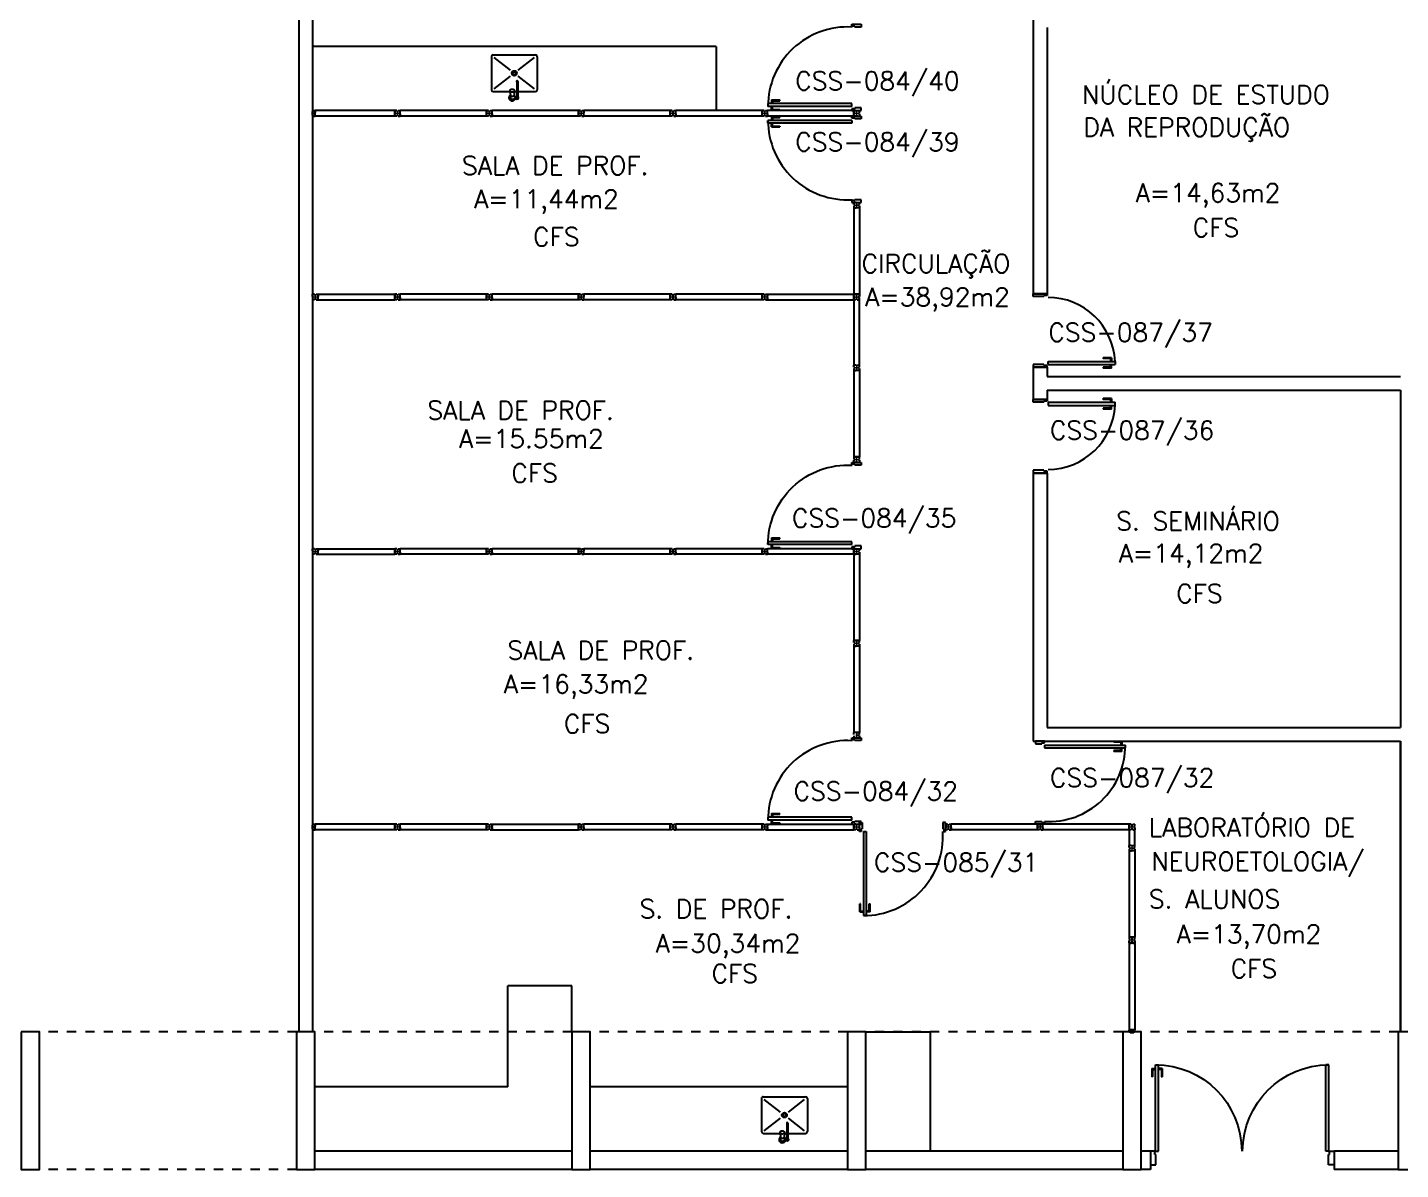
# Model space of a CAD drawing. Extents: x -248 to -11, y 347 to 447.
# Drawn here: x -159.2 to -144.24, y 389.07 to 401.5 of the extents above; entities that cross this region are included whole.
import ezdxf
from ezdxf.enums import TextEntityAlignment as Align

# ---------------------------------------------------------------- set-up
doc = ezdxf.new("R2010")
doc.units = 0
doc.header["$LTSCALE"] = 0.02
doc.header["$MEASUREMENT"] = 0
doc.linetypes.add('HIDDEN2', pattern=[0.1875, 0.125, -0.0625])
doc.layers.get('0').update_dxf_attribs({"linetype": 'CONTINUOUS'})
for name, color, linetype in [('ALV', 2, 'CONTINUOUS'), ('AREA', 2, 'CONTINUOUS'), ('BANC', 2, 'CONTINUOUS'), ('DIV', 2, 'CONTINUOUS'), ('EQUIP', 1, 'CONTINUOUS'), ('ESQ', 1, 'CONTINUOUS'), ('ESTR', 3, 'CONTINUOUS'), ('PROJ', 1, 'HIDDEN2'), ('TEXT_CENTRO_CUSTO', 1, 'CONTINUOUS'), ('TEXTO', 2, 'CONTINUOUS'), ('TEXTO-ENDEREÇO', 2, 'CONTINUOUS')]:
    doc.layers.add(name, color=color, linetype=linetype)
doc.styles.add('UNB-100', font='simplex.shx', dxfattribs={"height": 0.2})
doc.styles.add('UNB-100-1', font='simplex.shx', dxfattribs={"height": 0.2})

# ---------------------------------------------------------------- blocks, each defined once
blk = doc.blocks.new('PILAR-SSS')
blk.add_lwpolyline([(0.003, -42.962), (0.003, -44.462), (0.203, -44.462), (0.203, -42.962)], close=True)
blk = doc.blocks.new('DIVMT-SSS')
for p, q in [((-0.03, 0.008), (-0.03, 0.03)), ((-0.006, 0.03), (-0.03, 0.03)), ((-0.03, 0.008), (-0.02, 0.008)), ((-0.02, -0.008), (-0.02, 0.008)), ((-0.006, 0.02), (-0.006, 0.03)), ((0.006, 0.02), (-0.006, 0.02)), ((-0.005, 0), (0.005, 0)), ((0.005, 0), (-0.005, 0)), ((0, 0.005), (0, -0.005)), ((0, -0.005), (0, 0.005)), ((0.006, 0.03), (0.03, 0.03)), ((0.006, 0.02), (0.006, 0.03)), ((0.03, 0.008), (0.02, 0.008)), ((0.02, -0.008), (0.02, 0.008)), ((0.03, 0.008), (0.03, 0.03)), ((-0.03, -0.008), (-0.03, -0.03)), ((-0.03, -0.008), (-0.02, -0.008)), ((-0.03, -0.03), (-0.03, -0.97)), ((-0.03, -0.03), (-0.009, -0.03)), ((0.03, -0.03), (-0.03, -0.03)), ((-0.03, -0.03), (-0.006, -0.03)), ((-0.009, -0.03), (-0.027, -0.03)), ((-0.006, -0.02), (-0.006, -0.03)), ((-0.006, -0.02), (0.006, -0.02)), ((-0.006, -0.02), (-0.006, -0.03)), ((0.006, -0.02), (-0.006, -0.02)), ((0.005, -0.03), (-0.005, -0.03)), ((0.006, -0.02), (0.006, -0.03)), ((0.006, -0.02), (0.006, -0.03)), ((0.03, -0.03), (0.006, -0.03)), ((0.03, -0.008), (0.02, -0.008)), ((0.03, -0.008), (0.03, -0.03)), ((0.03, -0.03), (0.03, -0.97)), ((0.03, -0.97), (-0.03, -0.97)), ((-0.006, -0.98), (-0.006, -0.97)), ((-0.006, -0.98), (0.006, -0.98)), ((0.006, -1.001), (-0.006, -1.001)), ((0.005, -0.97), (-0.005, -0.97)), ((0, -0.994), (0, -1.007)), ((0, -1.02), (0, -1.021)), ((0.006, -0.98), (0.006, -0.97))]:
    blk.add_line(p, q)
blk = doc.blocks.new('PDV2E-SSS')
at = {"layer": 'DIV'}
for p, q in [((0.034, 0.925), (0.034, 0.835)), ((0.034, 0.925), (0.074, 0.925)), ((0.044, 0.915), (0.044, 0.835)), ((0.044, 0.915), (0.074, 0.915)), ((0.076, 0.05), (0.076, 0.965)), ((0.106, 0.965), (0.076, 0.965)), ((0.106, 0.05), (0.106, 0.965)), ((0.148, 0.925), (0.108, 0.925)), ((0.138, 0.915), (0.108, 0.915)), ((0.138, 0.915), (0.138, 0.835)), ((0.148, 0.925), (0.148, 0.835)), ((0.044, 0.835), (0.034, 0.835)), ((0.138, 0.835), (0.148, 0.835)), ((0.031, 0.05), (0.031, -0.05)), ((0.051, 0.05), (0.031, 0.05)), ((0.051, 0.02), (0.051, 0.05)), ((0.051, 0.02), (0.061, 0.02)), ((0.061, -0.05), (0.061, 0.02)), ((0.076, 0.05), (0.106, 0.05)), ((0.95, 0.02), (0.94, 0.02)), ((0.94, -0.05), (0.94, 0.02)), ((0.95, 0.02), (0.95, 0.05)), ((0.95, 0.05), (0.97, 0.05)), ((0.97, 0.05), (0.97, 0.035)), ((0.97, 0.035), (0.97, -0.035)), ((0.031, -0.05), (0.061, -0.05)), ((0.97, -0.05), (0.94, -0.05)), ((0.97, -0.035), (0.97, -0.05))]:
    blk.add_line(p, q, dxfattribs=at)
at = {"layer": 'DIV', "color": 1}
blk.add_arc((0.076, 0.1), 0.865, 356.6786, 90, dxfattribs=at)
blk = doc.blocks.new('DIV-SSS')
for p, q in [((-0.005, 0), (0.005, 0)), ((0, 0.005), (0, -0.005)), ((-0.03, -0.03), (-0.03, -0.97)), ((0.03, -0.03), (-0.03, -0.03)), ((-0.03, -0.03), (-0.009, -0.03)), ((-0.009, -0.03), (-0.027, -0.03)), ((-0.006, -0.02), (0.006, -0.02)), ((-0.006, -0.02), (-0.006, -0.03)), ((-0.005, -0.022), (0.005, -0.022)), ((-0.005, -0.022), (-0.005, -0.029)), ((0.005, -0.029), (-0.005, -0.029)), ((0.005, -0.03), (-0.005, -0.03)), ((0.005, -0.022), (0.005, -0.029)), ((0.006, -0.02), (0.006, -0.03)), ((0.03, -0.03), (0.03, -0.97)), ((0.03, -0.97), (-0.03, -0.97)), ((0.007, -0.999), (-0.007, -0.999)), ((-0.006, -0.98), (-0.006, -0.97)), ((-0.006, -0.98), (0.006, -0.98)), ((0.005, -0.97), (-0.005, -0.97)), ((0, -0.991), (0, -1.006)), ((0.006, -0.98), (0.006, -0.97))]:
    blk.add_line(p, q)
blk = doc.blocks.new('MTINI-SSS')
for p, q in [((-0.03, 0.008), (-0.03, 0.028)), ((-0.03, 0.028), (-0.008, 0.028)), ((-0.03, 0.008), (-0.02, 0.008)), ((-0.02, 0), (-0.02, 0.008)), ((-0.001, 0), (-0.02, 0)), ((-0.008, 0.019), (-0.008, 0.028)), ((0.008, 0.019), (-0.008, 0.019)), ((0.005, 0), (-0.005, 0)), ((0.02, 0), (-0.001, 0)), ((0, -0.005), (0, 0.005)), ((0.008, 0.019), (0.008, 0.028)), ((0.03, 0.028), (0.008, 0.028)), ((0.03, 0.008), (0.02, 0.008)), ((0.02, 0), (0.02, 0.008)), ((0.03, 0.008), (0.03, 0.028))]:
    blk.add_line(p, q)
blk = doc.blocks.new('MTT-SSS')
for p, q in [((-0.008, 0.03), (-0.03, 0.03)), ((-0.03, 0.03), (-0.03, 0.006)), ((-0.0185, 0.006), (-0.03, 0.006)), ((-0.0185, -0.006), (-0.0185, 0.006)), ((-0.008, 0.03), (-0.008, 0.02)), ((-0.008, 0.02), (0.008, 0.02)), ((-0.0051, 0), (0.0051, 0)), ((0, -0.0051), (0, 0.0051)), ((0.008, 0.03), (0.03, 0.03)), ((0.008, 0.03), (0.008, 0.02)), ((0.0205, -0.006), (0.0205, 0.006)), ((0.0205, 0.006), (0.03, 0.006)), ((0.03, 0.006), (0.03, 0.03)), ((-0.03, -0.03), (-0.03, -0.006)), ((-0.0185, -0.006), (-0.03, -0.006)), ((-0.008, -0.03), (-0.03, -0.03)), ((-0.008, -0.02), (0.008, -0.02)), ((-0.008, -0.03), (-0.008, -0.02)), ((0.008, -0.03), (0.008, -0.02)), ((0.008, -0.03), (0.03, -0.03)), ((0.0205, -0.006), (0.03, -0.006)), ((0.03, -0.006), (0.03, -0.03))]:
    blk.add_line(p, q)
blk = doc.blocks.new('PTDP-SSS')
for p, q in [((0.055, 1.015), (0.09, 1.015)), ((0.055, 0.075), (0.055, 1.015)), ((0.09, 0.075), (0.09, 1.015)), ((1.91, 0.075), (1.91, 1.015)), ((1.945, 1.015), (1.91, 1.015)), ((1.945, 0.075), (1.945, 1.015)), ((0.05, 0.075), (0, 0.075)), ((0, 0.075), (0, -0.075)), ((0.05, 0.04), (0.05, 0.075)), ((0.06, 0.04), (0.05, 0.04)), ((0.055, 0.075), (0.09, 0.075)), ((0.06, -0.075), (0.06, 0.04)), ((1.945, 0.075), (1.91, 0.075)), ((1.94, -0.075), (1.94, 0.04)), ((1.94, 0.04), (1.95, 0.04)), ((1.95, 0.04), (1.95, 0.075)), ((1.95, 0.075), (2, 0.075)), ((2, 0.075), (2, -0.075)), ((0, -0.075), (0.06, -0.075)), ((2, -0.075), (1.94, -0.075))]:
    blk.add_line(p, q)
for centre, start, end in [((0.055, 0.075), 0, 90), ((1.945, 0.075), 90, 180)]:
    blk.add_arc(centre, 0.94, start, end)
blk = doc.blocks.new('INOXA1-P-SSS')
for p, q in [((0.12, 0.23), (0.12, 0.047)), ((0.22, 0.25), (0.14, 0.25)), ((0.15, 0.22), (0.287, 0.043)), ((0.5, 0.25), (0.22, 0.25)), ((0.353, 0.043), (0.49, 0.22)), ((0.52, 0.23), (0.52, -0.23)), ((0.043, 0.008), (0.043, -0.022)), ((0.062, 0.04), (0.071, 0.04)), ((0.131, 0.048), (0.076, 0.043)), ((0.131, -0.002), (0.076, 0.003)), ((0.22, -0.027), (0.054, -0.027)), ((0.22, -0.037), (0.054, -0.037)), ((0.063, -0.003), (0.063, -0.021)), ((0.12, -0.001), (0.12, -0.027)), ((0.12, -0.037), (0.12, -0.23)), ((0.15, -0.22), (0.287, -0.043)), ((0.231, -0.027), (0.22, -0.027)), ((0.231, -0.037), (0.22, -0.037)), ((0.353, -0.043), (0.49, -0.22)), ((0.22, -0.25), (0.14, -0.25)), ((0.5, -0.25), (0.22, -0.25))]:
    blk.add_line(p, q)
blk.add_lwpolyline([(0.076, 0.003), (0.072, 0.004), (0.069, 0.009), (0.067, 0.015), (0.066, 0.023), (0.067, 0.031), (0.069, 0.037), (0.072, 0.042), (0.076, 0.043)])
blk.add_lwpolyline([(0.131, 0.048), (0.137, 0.046), (0.143, 0.041), (0.147, 0.033), (0.148, 0.023), (0.147, 0.013), (0.143, 0.006), (0.137, 0), (0.131, -0.002), (0.125, 0), (0.119, 0.006), (0.115, 0.013), (0.114, 0.023), (0.115, 0.033), (0.119, 0.041), (0.125, 0.046)], close=True)
for radius in [0.0266, 0.0163]:
    blk.add_circle((0.32, 0), radius)
for centre, radius, start, end in [((0.14, 0.23), 0.02, 90, 180), ((0.5, 0.23), 0.02, 360, 90), ((0.054, 0.023), 0.0349, 36.1705, 252.2568), ((0.054, 0.023), 0.0189, 62.7367, 235.7375), ((0.073, -0.003), 0.01, 102.8285, 180), ((0.054, 0.023), 0.0349, 285.5373, 323.9987), ((0.054, -0.032), 0.0145, 20.161, 339.839), ((0.054, -0.032), 0.005, 90.0037, 269.9963), ((0.231, -0.032), 0.00738, 222.6559, 137.3441), ((0.231, -0.032), 0.005, 269.9935, 90.0065), ((0.14, -0.23), 0.02, 180, 270), ((0.5, -0.23), 0.02, 270, 360)]:
    blk.add_arc(centre, radius, start, end)
blk = doc.blocks.new('DIVINI-SSS')
for p, q in [((-0.02, 0), (-0.02, -0.008)), ((-0.02, 0), (0.001, 0)), ((-0.005, 0), (0.005, 0)), ((0, 0.005), (0, -0.005)), ((0.001, 0), (0.02, 0)), ((-0.03, -0.008), (-0.02, -0.008)), ((-0.03, -0.008), (-0.03, -0.028)), ((-0.03, -0.028), (-0.008, -0.028)), ((-0.03, -0.03), (0.03, -0.03)), ((-0.03, -0.975), (-0.03, -0.03)), ((-0.009, -0.03), (-0.027, -0.03)), ((-0.008, -0.019), (0.008, -0.019)), ((-0.008, -0.019), (-0.008, -0.028)), ((-0.006, -0.021), (-0.006, -0.03)), ((0.006, -0.021), (-0.006, -0.021)), ((-0.006, -0.023), (-0.006, -0.027)), ((-0.004, -0.021), (0.004, -0.021)), ((0.006, -0.021), (0.006, -0.03)), ((0.006, -0.023), (0.006, -0.027)), ((0.008, -0.019), (0.008, -0.028)), ((0.03, -0.028), (0.008, -0.028)), ((0.009, -0.03), (0.027, -0.03)), ((0.02, 0), (0.02, -0.008)), ((0.03, -0.008), (0.02, -0.008)), ((0.03, -0.008), (0.03, -0.028)), ((0.03, -0.975), (0.03, -0.03)), ((-0.03, -0.975), (0.03, -0.975)), ((-0.009, -0.975), (-0.027, -0.975)), ((-0.006, -0.985), (-0.006, -0.975)), ((0.006, -0.985), (-0.006, -0.985)), ((0.006, -1.01), (-0.006, -1.01)), ((0, -0.985), (0, -0.988)), ((0, -1.003), (0, -1.018)), ((0.006, -0.985), (0.006, -0.975)), ((0.03, -0.975), (0.009, -0.975)), ((0.009, -0.975), (0.027, -0.975))]:
    blk.add_line(p, q)
blk = doc.blocks.new('PDV2D-SSS')
for p, q in [((-0.148, 0.925), (-0.108, 0.925)), ((-0.148, 0.925), (-0.148, 0.835)), ((-0.138, 0.915), (-0.108, 0.915)), ((-0.138, 0.915), (-0.138, 0.835)), ((-0.106, 0.965), (-0.076, 0.965)), ((-0.106, 0.05), (-0.106, 0.965)), ((-0.076, 0.05), (-0.076, 0.965)), ((-0.034, 0.925), (-0.074, 0.925)), ((-0.044, 0.915), (-0.074, 0.915)), ((-0.044, 0.915), (-0.044, 0.835)), ((-0.034, 0.925), (-0.034, 0.835)), ((-0.138, 0.835), (-0.148, 0.835)), ((-0.044, 0.835), (-0.034, 0.835)), ((-0.95, 0.05), (-0.97, 0.05)), ((-0.97, 0.05), (-0.97, 0.035)), ((-0.97, 0.035), (-0.97, -0.035)), ((-0.95, 0.02), (-0.95, 0.05)), ((-0.95, 0.02), (-0.94, 0.02)), ((-0.94, -0.05), (-0.94, 0.02)), ((-0.076, 0.05), (-0.106, 0.05)), ((-0.051, 0.02), (-0.061, 0.02)), ((-0.061, -0.05), (-0.061, 0.02)), ((-0.051, 0.05), (-0.031, 0.05)), ((-0.051, 0.02), (-0.051, 0.05)), ((-0.031, 0.05), (-0.031, -0.05)), ((-0.97, -0.035), (-0.97, -0.05)), ((-0.97, -0.05), (-0.94, -0.05)), ((-0.031, -0.05), (-0.061, -0.05))]:
    blk.add_line(p, q)
at = {"color": 1}
blk.add_arc((-0.076, 0.1), 0.865, 90, 183.3214, dxfattribs=at)
blk = doc.blocks.new('PE80-SSS')
for p, q in [((0.075, 0), (-0.075, 0)), ((-0.075, -0.03), (-0.075, 0)), ((0.075, 0), (0.075, -0.02)), ((0.777, 0.01), (0.687, 0.01)), ((0.687, 0), (0.687, 0.01)), ((0.777, 0.01), (0.777, -0.03)), ((0.04, -0.03), (-0.075, -0.03)), ((0.075, -0.02), (0.04, -0.02)), ((0.04, -0.03), (0.04, -0.02)), ((0.085, -0.03), (0.817, -0.03)), ((0.085, -0.03), (0.085, -0.065)), ((0.085, -0.065), (0.817, -0.065)), ((0.767, 0), (0.687, 0)), ((0.767, -0.095), (0.687, -0.095)), ((0.687, -0.095), (0.687, -0.105)), ((0.777, -0.105), (0.687, -0.105)), ((0.767, 0), (0.767, -0.03)), ((0.767, -0.095), (0.767, -0.065)), ((0.777, -0.105), (0.777, -0.065)), ((0.817, -0.065), (0.817, -0.03)), ((0.04, -0.771), (-0.075, -0.771)), ((-0.075, -0.771), (-0.075, -0.801)), ((0.075, -0.801), (-0.075, -0.801)), ((0.075, -0.802), (-0.075, -0.802)), ((0.04, -0.771), (0.04, -0.781)), ((0.075, -0.781), (0.04, -0.781)), ((0.075, -0.801), (0.075, -0.781))]:
    blk.add_line(p, q)
blk.add_arc((0.085, -0.03), 0.731, 270, 357.3429)
blk = doc.blocks.new('PD80-SSS')
at = {"color": 1}
for p, q in [((-0.777, 0.01), (-0.777, -0.03)), ((-0.777, 0.01), (-0.687, 0.01)), ((-0.687, 0), (-0.687, 0.01)), ((-0.777, -0.105), (-0.777, -0.065)), ((-0.777, -0.105), (-0.687, -0.105)), ((-0.767, 0), (-0.767, -0.03)), ((-0.767, 0), (-0.687, 0)), ((-0.767, -0.095), (-0.767, -0.065)), ((-0.767, -0.095), (-0.687, -0.095)), ((-0.687, -0.095), (-0.687, -0.105))]:
    blk.add_line(p, q, dxfattribs=at)
at = {"color": 2}
for p, q in [((-0.075, 0), (0.075, 0)), ((0.075, -0.03), (0.075, 0)), ((-0.817, -0.065), (-0.817, -0.03)), ((-0.085, -0.03), (-0.817, -0.03)), ((-0.085, -0.065), (-0.817, -0.065)), ((-0.085, -0.03), (-0.085, -0.065)), ((-0.075, 0), (-0.075, -0.02)), ((-0.075, -0.02), (-0.04, -0.02)), ((-0.04, -0.03), (-0.04, -0.02)), ((-0.04, -0.03), (0.075, -0.03)), ((-0.075, -0.781), (-0.04, -0.781)), ((-0.075, -0.801), (-0.075, -0.781)), ((-0.075, -0.801), (0.075, -0.801)), ((-0.075, -0.802), (0.075, -0.802)), ((-0.04, -0.771), (0.075, -0.771)), ((-0.04, -0.771), (-0.04, -0.781)), ((0.075, -0.771), (0.075, -0.801))]:
    blk.add_line(p, q, dxfattribs=at)
at = {"color": 1}
blk.add_arc((-0.085, -0.03), 0.731, 182.6571, 270, dxfattribs=at)
blk = doc.blocks.new('MTT')
for p, q in [((-0.008, 0.03), (-0.03, 0.03)), ((-0.03, 0.03), (-0.03, 0.006)), ((-0.0185, 0.006), (-0.03, 0.006)), ((-0.0185, -0.006), (-0.0185, 0.006)), ((-0.008, 0.03), (-0.008, 0.02)), ((-0.008, 0.02), (0.008, 0.02)), ((-0.0051, 0), (0.0051, 0)), ((0, -0.0051), (0, 0.0051)), ((0.008, 0.03), (0.03, 0.03)), ((0.008, 0.03), (0.008, 0.02)), ((0.0205, -0.006), (0.0205, 0.006)), ((0.0205, 0.006), (0.03, 0.006)), ((0.03, 0.006), (0.03, 0.03)), ((-0.03, -0.03), (-0.03, -0.006)), ((-0.0185, -0.006), (-0.03, -0.006)), ((-0.008, -0.03), (-0.03, -0.03)), ((-0.008, -0.02), (0.008, -0.02)), ((-0.008, -0.03), (-0.008, -0.02)), ((0.008, -0.03), (0.008, -0.02)), ((0.008, -0.03), (0.03, -0.03)), ((0.0205, -0.006), (0.03, -0.006)), ((0.03, -0.006), (0.03, -0.03))]:
    blk.add_line(p, q)

msp = doc.modelspace()

# ---------------------------------------------------------------- linework, layer by layer
at = {"layer": 'ALV'}
for p, q in [((-148.241, 401.652), (-148.241, 398.604)), ((-148.091, 401.502), (-148.091, 398.604)), ((-148.241, 398.604), (-148.091, 398.604)), ((-148.241, 397.802), (-148.241, 397.452)), ((-148.241, 397.802), (-148.091, 397.802)), ((-148.091, 397.802), (-148.091, 397.702)), ((-148.091, 397.702), (-144.241, 397.702)), ((-148.091, 397.552), (-144.241, 397.552)), ((-148.091, 397.552), (-148.091, 397.452)), ((-144.241, 397.552), (-144.241, 393.882)), ((-148.241, 397.452), (-148.091, 397.452)), ((-148.241, 396.651), (-148.241, 393.732)), ((-148.241, 396.651), (-148.091, 396.651)), ((-148.091, 396.651), (-148.091, 393.882)), ((-148.091, 393.882), (-144.241, 393.882)), ((-148.241, 393.732), (-144.241, 393.732)), ((-144.241, 390.567), (-144.241, 393.732)), ((-144.241, 393.732), (-144.241, 390.567)), ((-153.266, 389.267), (-156.066, 389.267)), ((-150.266, 389.267), (-153.066, 389.267)), ((-147.266, 389.267), (-150.066, 389.267)), ((-146.966, 389.267), (-147.066, 389.267)), ((-146.966, 389.267), (-146.966, 389.067)), ((-144.966, 389.267), (-144.966, 389.067)), ((-144.266, 389.267), (-144.966, 389.267)), ((-153.266, 389.067), (-156.066, 389.067)), ((-150.266, 389.067), (-153.066, 389.067)), ((-147.266, 389.067), (-150.066, 389.067)), ((-146.966, 389.067), (-147.066, 389.067)), ((-144.266, 389.067), (-144.966, 389.067))]:
    msp.add_line(p, q, dxfattribs=at)
at = {"layer": 'BANC'}
for p, q in [((-151.696, 401.297), (-156.091, 401.297)), ((-151.696, 401.297), (-151.696, 400.597)), ((-153.266, 391.067), (-153.966, 391.067)), ((-153.966, 389.967), (-153.966, 391.067)), ((-153.266, 390.567), (-153.266, 391.067)), ((-150.066, 390.567), (-149.366, 390.567)), ((-149.366, 390.567), (-149.366, 389.267)), ((-153.966, 389.967), (-156.066, 389.967)), ((-150.266, 389.967), (-153.066, 389.967))]:
    msp.add_line(p, q, dxfattribs=at)
at = {"layer": 'DIV'}
for p, q in [((-156.083, 400.567), (-156.098, 400.567)), ((-156.091, 400.56), (-156.091, 400.574)), ((-156.071, 400.573), (-156.062, 400.573)), ((-156.071, 400.573), (-156.071, 400.561)), ((-156.071, 400.561), (-156.062, 400.561)), ((-155.196, 400.597), (-156.062, 400.597)), ((-156.062, 400.537), (-156.062, 400.597)), ((-156.062, 400.562), (-156.062, 400.572)), ((-155.196, 400.537), (-156.062, 400.537)), ((-155.196, 400.597), (-155.196, 400.576)), ((-155.196, 400.537), (-155.196, 400.597)), ((-155.196, 400.576), (-155.196, 400.594)), ((-155.187, 400.573), (-155.196, 400.573)), ((-155.196, 400.562), (-155.196, 400.572)), ((-155.187, 400.561), (-155.196, 400.561)), ((-155.195, 400.562), (-155.195, 400.572)), ((-155.188, 400.572), (-155.195, 400.572)), ((-155.188, 400.562), (-155.195, 400.562)), ((-155.188, 400.572), (-155.188, 400.562)), ((-155.187, 400.573), (-155.187, 400.561)), ((-155.161, 400.567), (-155.172, 400.567)), ((-155.166, 400.573), (-155.166, 400.562)), ((-156.066, 398.567), (-156.056, 398.567)), ((-156.061, 398.572), (-156.061, 398.562)), ((-156.041, 398.573), (-156.041, 398.561)), ((-156.041, 398.573), (-156.031, 398.573)), ((-156.041, 398.561), (-156.031, 398.561)), ((-156.04, 398.572), (-156.04, 398.562)), ((-156.04, 398.572), (-156.032, 398.572)), ((-156.04, 398.562), (-156.032, 398.562)), ((-156.032, 398.562), (-156.032, 398.572)), ((-156.031, 398.597), (-155.195, 398.597)), ((-156.031, 398.537), (-156.031, 398.597)), ((-156.031, 398.597), (-156.031, 398.576)), ((-156.031, 398.576), (-156.031, 398.594)), ((-156.031, 398.562), (-156.031, 398.572)), ((-155.195, 398.537), (-155.195, 398.597)), ((-155.186, 398.573), (-155.195, 398.573)), ((-155.195, 398.562), (-155.195, 398.572)), ((-155.186, 398.561), (-155.195, 398.561)), ((-155.186, 398.573), (-155.186, 398.561)), ((-155.174, 398.567), (-155.159, 398.567)), ((-155.166, 398.56), (-155.166, 398.573)), ((-156.031, 398.537), (-155.195, 398.537)), ((-150.196, 398.537), (-150.196, 397.827)), ((-150.136, 397.827), (-150.136, 398.537)), ((-156.067, 395.797), (-156.056, 395.797)), ((-156.061, 395.803), (-156.061, 395.792)), ((-156.041, 395.803), (-156.031, 395.803)), ((-156.041, 395.803), (-156.041, 395.791)), ((-156.041, 395.791), (-156.031, 395.791)), ((-156.04, 395.802), (-156.032, 395.802)), ((-156.04, 395.802), (-156.04, 395.792)), ((-156.04, 395.792), (-156.032, 395.792)), ((-156.032, 395.792), (-156.032, 395.802)), ((-156.031, 395.827), (-156.031, 395.806)), ((-156.031, 395.767), (-156.031, 395.827)), ((-156.031, 395.827), (-155.195, 395.827)), ((-156.031, 395.806), (-156.031, 395.824)), ((-156.031, 395.792), (-156.031, 395.802)), ((-156.031, 395.767), (-155.195, 395.767)), ((-155.195, 395.767), (-155.195, 395.827)), ((-155.186, 395.803), (-155.195, 395.803)), ((-155.195, 395.792), (-155.195, 395.802)), ((-155.186, 395.791), (-155.195, 395.791)), ((-155.186, 395.803), (-155.186, 395.791)), ((-155.174, 395.797), (-155.16, 395.797)), ((-155.166, 395.79), (-155.166, 395.804)), ((-150.172, 393.827), (-150.196, 393.827)), ((-150.196, 393.805), (-150.196, 393.827)), ((-150.196, 393.789), (-150.196, 393.767)), ((-150.196, 393.767), (-150.172, 393.767)), ((-150.136, 393.767), (-150.196, 393.767)), ((-150.196, 393.767), (-150.175, 393.767)), ((-150.175, 393.767), (-150.193, 393.767)), ((-150.172, 393.818), (-150.172, 393.827)), ((-150.16, 393.818), (-150.172, 393.818)), ((-150.16, 393.777), (-150.172, 393.777)), ((-150.172, 393.777), (-150.172, 393.767)), ((-150.172, 393.777), (-150.16, 393.777)), ((-150.172, 393.777), (-150.172, 393.767)), ((-150.161, 393.767), (-150.171, 393.767)), ((-150.16, 393.818), (-150.16, 393.827)), ((-150.16, 393.827), (-150.136, 393.827)), ((-150.16, 393.777), (-150.16, 393.767)), ((-150.16, 393.777), (-150.16, 393.767)), ((-150.136, 393.767), (-150.16, 393.767)), ((-150.146, 393.789), (-150.146, 393.805)), ((-150.136, 393.805), (-150.146, 393.805)), ((-150.136, 393.789), (-150.146, 393.789)), ((-150.136, 393.805), (-150.136, 393.827)), ((-150.136, 393.789), (-150.136, 393.767)), ((-156.083, 392.797), (-156.098, 392.797)), ((-156.091, 392.79), (-156.091, 392.804)), ((-156.071, 392.803), (-156.071, 392.791)), ((-156.071, 392.803), (-156.062, 392.803)), ((-156.071, 392.791), (-156.062, 392.791)), ((-156.062, 392.767), (-156.062, 392.827)), ((-155.196, 392.827), (-156.062, 392.827)), ((-156.062, 392.792), (-156.062, 392.802)), ((-155.196, 392.767), (-156.062, 392.767)), ((-155.196, 392.827), (-155.196, 392.806)), ((-155.196, 392.767), (-155.196, 392.827)), ((-155.196, 392.806), (-155.196, 392.824)), ((-155.187, 392.803), (-155.196, 392.803)), ((-155.196, 392.792), (-155.196, 392.802)), ((-155.187, 392.791), (-155.196, 392.791)), ((-155.195, 392.792), (-155.195, 392.802)), ((-155.188, 392.802), (-155.195, 392.802)), ((-155.188, 392.792), (-155.195, 392.792)), ((-155.188, 392.802), (-155.188, 392.792)), ((-155.187, 392.803), (-155.187, 392.791)), ((-155.161, 392.797), (-155.172, 392.797)), ((-155.166, 392.803), (-155.166, 392.792)), ((-147.196, 392.767), (-147.196, 392.597)), ((-147.136, 392.597), (-147.136, 392.767))]:
    msp.add_line(p, q, dxfattribs=at)
at = {"layer": 'ESQ'}
for p, q in [((-156.241, 401.797), (-156.241, 390.567)), ((-156.091, 401.797), (-156.091, 390.567)), ((-146.952, 390.167), (-146.952, 390.077)), ((-146.952, 390.167), (-146.911, 390.167)), ((-146.942, 390.077), (-146.951, 390.077)), ((-146.942, 390.157), (-146.942, 390.077)), ((-146.942, 390.157), (-146.911, 390.157)), ((-146.836, 390.167), (-146.876, 390.167)), ((-146.846, 390.157), (-146.876, 390.157)), ((-146.846, 390.157), (-146.846, 390.077)), ((-146.846, 390.077), (-146.837, 390.077)), ((-146.836, 390.167), (-146.836, 390.077))]:
    msp.add_line(p, q, dxfattribs=at)
at = {"layer": 'ESTR'}
msp.add_lwpolyline([(-144.266, 390.567), (-144.266, 389.067), (-144.066, 389.067), (-144.066, 390.567)], close=True, dxfattribs=at)
at = {"layer": 'PROJ'}
for p, q in [((-156.266, 390.567), (-159.066, 390.567)), ((-153.266, 390.567), (-156.066, 390.567)), ((-150.266, 390.567), (-153.066, 390.567)), ((-147.266, 390.567), (-150.066, 390.567)), ((-144.266, 390.567), (-147.066, 390.567)), ((-156.266, 389.067), (-159.066, 389.067))]:
    msp.add_line(p, q, dxfattribs=at)

# ---------------------------------------------------------------- block references
at = {"layer": 'DIV'}
for name, p, rotation in [('PDV2E-SSS', (-150.166, 400.567), 89.99999997649687), ('MTINI-SSS', (-156.091, 400.567), 269.9999999764969), ('DIV-SSS', (-154.166, 400.567), 269.9999999764969), ('DIV-SSS', (-153.166, 400.567), 269.9999999764969), ('DIV-SSS', (-152.166, 400.567), 269.9999999764969), ('DIV-SSS', (-151.166, 400.567), 269.9999999764969), ('DIV-SSS', (-150.166, 400.567), 269.9999999764969), ('PDV2D-SSS', (-150.166, 400.567), 89.99999997649687), ('DIVMT-SSS', (-150.166, 399.567), 359.9999999764968), ('DIV-SSS', (-154.166, 398.567), 269.9999999764969), ('DIV-SSS', (-153.166, 398.567), 269.9999999764969), ('DIV-SSS', (-152.166, 398.567), 269.9999999764969), ('DIV-SSS', (-151.166, 398.567), 269.9999999764969), ('DIVMT-SSS', (-150.166, 397.797), 359.9999999764968), ('DIV-SSS', (-154.166, 395.797), 269.9999999764969), ('DIV-SSS', (-153.166, 395.797), 269.9999999764969), ('DIV-SSS', (-152.166, 395.797), 269.9999999764969), ('DIV-SSS', (-151.166, 395.797), 269.9999999764969), ('DIV-SSS', (-150.166, 395.797), 269.9999999764969), ('DIVMT-SSS', (-150.166, 395.797), 359.9999999764968), ('DIVMT-SSS', (-150.166, 394.797), 359.9999999764968), ('PDV2E-SSS', (-150.166, 392.797), 89.99999997649687), ('MTINI-SSS', (-156.091, 392.797), 269.9999999764969), ('DIV-SSS', (-154.166, 392.797), 269.9999999764969), ('DIV-SSS', (-152.166, 392.797), 269.9999999764969), ('DIV-SSS', (-151.166, 392.797), 269.9999999764969), ('PDV2D-SSS', (-150.166, 392.797), 179.9999999764969), ('DIV-SSS', (-148.166, 392.797), 269.9999999764969), ('DIV-SSS', (-147.166, 392.797), 269.9999999764969), ('MTT', (-147.166, 392.797), 359.9999999999999), ('DIVMT-SSS', (-147.166, 392.567), 359.9999999764968), ('DIVINI-SSS', (-147.166, 390.557), 179.9999999764969)]:
    msp.add_blockref(name, p, dxfattribs=dict(at, rotation=rotation))
for p in [(-155.166, 400.567), (-154.166, 400.567), (-152.166, 400.567), (-151.166, 400.567), (-150.166, 400.567), (-155.166, 398.567), (-154.166, 398.567), (-152.166, 398.567), (-151.166, 398.567), (-150.166, 396.797), (-155.166, 395.797), (-154.166, 395.797), (-152.166, 395.797), (-151.166, 395.797), (-155.166, 392.797), (-154.166, 392.797), (-153.166, 392.797), (-152.166, 392.797), (-151.166, 392.797), (-150.166, 392.797), (-149.166, 392.797), (-148.166, 392.797), (-147.166, 391.567)]:
    msp.add_blockref('MTT-SSS', p, dxfattribs=at)
at = {"layer": 'DIV', "xscale": -1}
for p in [(-153.166, 400.567), (-156.061, 398.567), (-153.166, 398.567), (-150.166, 398.567), (-156.061, 395.797), (-153.166, 395.797)]:
    msp.add_blockref('MTT-SSS', p, dxfattribs=at)
for name, p, rotation in [('DIV-SSS', (-151.166, 398.567), 90.00000002350312), ('PDV2D-SSS', (-150.166, 395.796), 90.00000004700625), ('DIV-SSS', (-154.166, 392.797), 90.00000002350312), ('DIV-SSS', (-151.166, 392.797), 90.00000002350312)]:
    msp.add_blockref(name, p, dxfattribs=dict(at, rotation=rotation))
at = {"layer": 'DIV', "xscale": 0.9635133630439965, "yscale": 0.9635133630439965, "zscale": 0.9635133630439965, "rotation": 269.9999999764969}
msp.add_blockref('PDV2E-SSS', (-148.168, 393.762), dxfattribs=at)
at = {"layer": 'EQUIP', "rotation": 89.99999978847184}
for p in [(-153.894, 400.684), (-150.952, 389.34)]:
    msp.add_blockref('INOXA1-P-SSS', p, dxfattribs=at)
at = {"layer": 'ESQ'}
for name, p, rotation in [('PD80-SSS', (-148.166, 397.802), 179.9999999764969), ('PE80-SSS', (-148.166, 397.452), 359.9999999764968)]:
    msp.add_blockref(name, p, dxfattribs=dict(at, rotation=rotation))
at = {"layer": 'ESQ', "xscale": -1, "rotation": 2.350311945065187e-08}
msp.add_blockref('PTDP-SSS', (-144.966, 389.192), dxfattribs=at)
at = {"layer": 'ESTR'}
for p in [(-159.269, 433.53), (-156.269, 433.53), (-153.269, 433.53), (-150.269, 433.53), (-147.269, 433.53), (-144.269, 433.53)]:
    msp.add_blockref('PILAR-SSS', p, dxfattribs=at)

# ---------------------------------------------------------------- texts
at = {"layer": 'AREA', "style": 'UNB-100'}
for s, p in [('A=14,63m2', (-147.127, 399.602)), ('A=11,44m2', (-154.333, 399.535)), ('A=15.55m2', (-154.497, 396.925)), ('A=14,12m2', (-147.312, 395.678)), ('A=16,33m2', (-154.009, 394.254)), ('A=13,70m2', (-146.681, 391.531)), ('A=30,34m2', (-152.355, 391.431))]:
    msp.add_text(s, height=0.2, dxfattribs=at).set_placement(p)
msp.add_text('A=38,92m2', height=0.2, rotation=360, dxfattribs=at).set_placement((-150.074, 398.469))
at = {"layer": 'TEXT_CENTRO_CUSTO', "style": 'UNB-100'}
for p in [(-153.436, 399.124), (-146.252, 399.224), (-153.673, 396.551), (-146.432, 395.239), (-153.101, 393.821), (-151.493, 391.101), (-145.839, 391.156)]:
    msp.add_text('CFS', height=0.2, dxfattribs=at).set_placement(p, align=Align.CENTER)
at = {"layer": 'TEXTO', "style": 'UNB-100'}
for s, p in [('NÚCLEO DE ESTUDO', (-147.71, 400.672)), ('DA REPRODUÇÃO', (-147.697, 400.317)), ('SALA DE PROF.', (-154.464, 399.899)), ('SALA DE PROF.', (-154.841, 397.234)), ('S. SEMINÁRIO', (-147.338, 396.028)), ('SALA DE PROF.', (-153.968, 394.622)), ('LABORATÓRIO DE', (-146.983, 392.692)), ('NEUROETOLOGIA/', (-146.957, 392.322)), ('S. DE PROF.', (-152.529, 391.806)), ('S. ALUNOS', (-146.983, 391.912))]:
    msp.add_text(s, height=0.2, dxfattribs=at).set_placement(p)
msp.add_text('CIRCULAÇÃO', height=0.2, rotation=360, dxfattribs=at).set_placement((-150.111, 398.831))
at = {"layer": 'TEXTO-ENDEREÇO', "style": 'UNB-100-1'}
for s, p in [('CSS-084/40', (-149.939, 400.82)), ('CSS-084/39', (-149.939, 400.156)), ('CSS-087/37', (-147.182, 398.083)), ('CSS-087/36', (-147.165, 397.017)), ('CSS-084/35', (-149.975, 396.061)), ('CSS-087/32', (-147.165, 393.233)), ('CSS-084/32', (-149.957, 393.087)), ('CSS-085/31', (-149.082, 392.312))]:
    msp.add_text(s, height=0.2, rotation=360, dxfattribs=at).set_placement(p, align=Align.CENTER)

doc.saveas('drawing.dxf')
